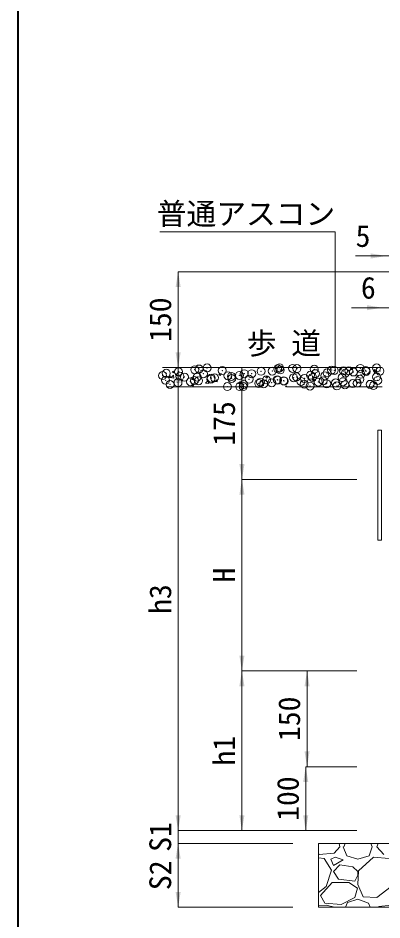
# Model space of a CAD drawing. Units: millimetres at full size. Extents: x 95 to 26200, y 7460 to 13400.
# Drawn here: x 590 to 1160, y 10575 to 11988 of the extents above; entities that cross this region are included whole.
import ezdxf
from ezdxf.enums import TextEntityAlignment as Align

# ---------------------------------------------------------------- set-up
doc = ezdxf.new("R2010")
doc.units = ezdxf.units.MM
doc.header["$LTSCALE"] = 25
doc.header["$PDMODE"] = 32
doc.header["$PDSIZE"] = 12.5
doc.linetypes.add('DASHED', pattern=[7.5, 6, -1.5])
for name, color, linetype, lineweight in [('ハッチング_基礎', 150, 'Continuous', 5), ('プレート', 3, 'Continuous', 9), ('図枠', 7, 'Continuous', 5), ('寸法線', 7, 'Continuous', 13), ('引出線', 4, 'Continuous', 9), ('舗装・基礎', 7, 'Continuous', 20)]:
    doc.layers.add(name, color=color, linetype=linetype, lineweight=lineweight)
doc.layers.add('文字', color=7, linetype='Continuous')
doc.styles.add('ＭＳ ゴシック', font='')
doc.styles.get('ＭＳ ゴシック').set_extended_font_data('MS Gothic')

# ---------------------------------------------------------------- blocks, each defined once
blk = doc.blocks.new('filled_arrow')
at = {"color": 0, "linetype": 'Continuous', "lineweight": -2}
blk.add_solid([(7.5, 1.25), (0, 0), (7.5, -1.25)], dxfattribs=at)

msp = doc.modelspace()

# ---------------------------------------------------------------- linework, layer by layer
at = {"layer": 'ハッチング_基礎'}
for p, q in [((1093.02, 10694.79), (1091.84, 10695.09)), ((1094.03, 10689.71), (1093.02, 10694.79)), ((1100.13, 10689.71), (1102.43, 10695.09)), ((1142.35, 10695.09), (1144.83, 10689.71)), ((1151.94, 10689.71), (1153.96, 10695.09)), ((1061.52, 10677.52), (1060.53, 10678.6)), ((1084.89, 10679.55), (1061.52, 10677.52)), ((1094.03, 10689.71), (1084.89, 10679.55)), ((1099.11, 10689.71), (1105.21, 10675.49)), ((1139.75, 10675.49), (1144.83, 10689.71)), ((1163.12, 10677.52), (1151.94, 10689.71)), ((1069.65, 10671.42), (1060.53, 10672.18)), ((1080.82, 10653.14), (1069.65, 10671.42)), ((1086.92, 10673.46), (1079.81, 10670.41)), ((1079.81, 10670.41), (1083.87, 10660.25)), ((1083.87, 10660.25), (1099.11, 10669.39)), ((1099.11, 10669.39), (1086.92, 10673.46)), ((1105.21, 10675.49), (1122.48, 10670.41)), ((1122.48, 10670.41), (1139.75, 10675.49)), ((1146.86, 10673.46), (1123.5, 10652.12)), ((1171.25, 10671.42), (1146.86, 10673.46)), ((1072.7, 10627.74), (1080.82, 10653.14)), ((1094.03, 10661.26), (1083.87, 10651.1)), ((1083.87, 10651.1), (1092, 10638.91)), ((1114.35, 10658.22), (1094.03, 10661.26)), ((1122.48, 10651.1), (1114.35, 10658.22)), ((1123.5, 10652.12), (1122.48, 10630.78)), ((1122.48, 10645.01), (1122.48, 10651.1)), ((1092, 10638.91), (1117.4, 10635.86)), ((1117.4, 10635.86), (1122.48, 10645.01)), ((1060.53, 10618.33), (1072.7, 10627.74)), ((1063.55, 10613.51), (1081.84, 10633.83)), ((1081.84, 10633.83), (1108.26, 10633.83)), ((1108.26, 10633.83), (1121.46, 10624.69)), ((1121.46, 10624.69), (1117.4, 10610.46)), ((1122.48, 10630.78), (1130.61, 10611.48)), ((1151.94, 10610.46), (1174.3, 10627.74)), ((1070.66, 10601.32), (1063.55, 10613.51)), ((1117.4, 10610.46), (1096.06, 10599.29)), ((1106.22, 10602.34), (1122.48, 10607.42)), ((1122.48, 10607.42), (1138.74, 10601.32)), ((1130.61, 10611.48), (1151.94, 10610.46)), ((1072.7, 10598.27), (1060.53, 10596.99)), ((1096.06, 10599.29), (1070.66, 10601.32)), ((1085.44, 10595.09), (1072.7, 10598.27)), ((1103.12, 10595.09), (1106.22, 10602.34)), ((1138.74, 10601.32), (1141.61, 10595.09)), ((1154.56, 10595.09), (1154.99, 10596.24)), ((1174.3, 10598.27), (1154.99, 10596.24))]:
    msp.add_line(p, q, dxfattribs=at)
at = {"layer": 'プレート'}
for p, q in [((1153.53, 11170.09), (1153.53, 11342.08)), ((1159.53, 11342.08), (1153.53, 11342.08)), ((1159.53, 11170.09), (1159.53, 11342.08)), ((1159.53, 11170.09), (1153.53, 11170.09))]:
    msp.add_line(p, q, dxfattribs=at)
at = {"layer": '図枠', "lineweight": 40}
msp.add_line((589.53, 7659.96), (589.53, 13199.96), dxfattribs=at)
at = {"layer": '寸法線'}
for p, q in [((1118.53, 11614.93), (1219.53, 11614.93)), ((840.53, 11590.09), (840.53, 11440.09)), ((1274.06, 11590.09), (840.53, 11590.09)), ((1112.53, 11533.91), (1214.53, 11533.91)), ((840.53, 11440.09), (840.53, 10715.09)), ((1134.53, 11440.09), (840.53, 11440.09)), ((1134.53, 11440.09), (840.53, 11440.09)), ((940.53, 11440.09), (940.53, 11265.09)), ((1120.53, 11440.09), (940.53, 11440.09)), ((940.53, 11265.09), (940.53, 10965.09)), ((1120.53, 11265.09), (940.53, 11265.09)), ((1120.53, 11265.09), (940.53, 11265.09)), ((1120.53, 10965.09), (940.53, 10965.09)), ((940.53, 10965.09), (940.53, 10715.09)), ((1120.53, 10965.09), (940.53, 10965.09)), ((1042.61, 10815.09), (1042.61, 10965.09)), ((1120.53, 10965.09), (1042.61, 10965.09)), ((1040.53, 10715.09), (1040.53, 10815.09)), ((1120.53, 10815.09), (1040.53, 10815.09)), ((1120.53, 10815.09), (1042.61, 10815.09)), ((840.53, 10763.09), (840.53, 10647.09)), ((1120.53, 10715.09), (840.53, 10715.09)), ((1120.53, 10715.09), (840.53, 10715.09)), ((1120.53, 10715.09), (940.53, 10715.09)), ((1120.53, 10715.09), (1040.53, 10715.09)), ((1020.53, 10695.09), (840.53, 10695.09)), ((840.53, 10695.09), (840.53, 10595.09)), ((1020.53, 10695.09), (840.53, 10695.09)), ((1020.53, 10595.09), (840.53, 10595.09))]:
    msp.add_line(p, q, dxfattribs=at)
at = {"layer": '引出線'}
msp.add_lwpolyline([(1086.8, 11440.16), (1086.8, 11652.89), (811.96, 11652.89)], dxfattribs=at)
at = {"layer": '舗装・基礎', "color": 3}
msp.add_line((1160.53, 11440.09), (815.81, 11440.09), dxfattribs=at)
at = {"layer": '舗装・基礎', "lineweight": 13}
for p, q in [((825.71, 11424.63), (828.16, 11427.55)), ((828.73, 11424.36), (828.14, 11427.54)), ((829.2, 11424.33), (833.16, 11428.46)), ((831.37, 11433.43), (833.9, 11431.73)), ((831.39, 11433.46), (834.94, 11434.83)), ((833.72, 11423.63), (833.16, 11428.46)), ((833.9, 11431.73), (834.93, 11434.8)), ((904.38, 11429.36), (906.91, 11427.66)), ((904.39, 11429.4), (907.95, 11430.76)), ((906.91, 11427.66), (907.94, 11430.73)), ((977.4, 11425.33), (980.96, 11426.69)), ((979.91, 11423.59), (980.94, 11426.66)), ((1022.43, 11440.09), (1022.59, 11439.98)), ((1022.6, 11439.98), (1022.63, 11440.09)), ((1093.07, 11437.61), (1095.6, 11435.91)), ((1093.09, 11437.64), (1096.65, 11439.01)), ((1094.21, 11440.09), (1098.06, 11439.49)), ((1095.6, 11435.91), (1096.63, 11438.98)), ((1098.06, 11439.48), (1097.99, 11440.09)), ((1110.16, 11437.34), (1112.46, 11440.09)), ((1110.16, 11437.34), (1113.2, 11437.07)), ((1113.17, 11437.07), (1112.62, 11440.09)), ((1146.6, 11434.15), (1149.05, 11437.07)), ((1146.6, 11434.15), (1149.63, 11433.89)), ((1147.76, 11431.78), (1151.72, 11435.9)), ((1147.76, 11431.78), (1152.28, 11431.08)), ((1149.61, 11433.88), (1149.02, 11437.07)), ((1152.28, 11431.07), (1151.72, 11435.9)), ((825.71, 11424.63), (828.75, 11424.36)), ((829.2, 11424.34), (833.72, 11423.64)), ((861.7, 11412.98), (864.22, 11411.27)), ((861.71, 11413.01), (865.27, 11414.38)), ((862.15, 11421.44), (864.6, 11424.36)), ((862.15, 11421.44), (865.19, 11421.18)), ((864.22, 11411.27), (865.25, 11414.34)), ((865.16, 11421.17), (864.58, 11424.36)), ((883.42, 11415.92), (887.37, 11420.05)), ((883.42, 11415.93), (887.93, 11415.23)), ((887.93, 11415.22), (887.37, 11420.05)), ((898.59, 11418.26), (901.04, 11421.17)), ((898.59, 11418.25), (901.62, 11417.99)), ((901.6, 11417.98), (901.01, 11421.17)), ((935.02, 11415.07), (937.47, 11417.99)), ((935.02, 11415.07), (938.06, 11414.8)), ((938.04, 11414.8), (937.45, 11417.98)), ((971.46, 11411.88), (973.91, 11414.8)), ((974.47, 11411.61), (973.89, 11414.79)), ((977.38, 11425.3), (979.91, 11423.59)), ((1050.39, 11421.23), (1052.92, 11419.52)), ((1050.41, 11421.26), (1053.96, 11422.62)), ((1052.92, 11419.52), (1053.95, 11422.59)), ((1123.4, 11417.16), (1125.92, 11415.45)), ((1123.41, 11417.19), (1126.97, 11418.56)), ((1125.93, 11415.45), (1126.96, 11418.52)), ((937.69, 11410.09), (938.27, 11410.31)), ((938.2, 11410.09), (938.26, 11410.28)), ((940.1, 11410.09), (941.59, 11411.64)), ((941.77, 11410.09), (941.59, 11411.64)), ((971.46, 11411.88), (974.5, 11411.61)), ((1009.07, 11410.09), (1010.35, 11411.61)), ((1010.6, 11410.09), (1010.32, 11411.61))]:
    msp.add_line(p, q, dxfattribs=at)
at = {"layer": '舗装・基礎', "color": 3, "linetype": 'DASHED', "lineweight": 9}
msp.add_line((1160.53, 11410.09), (815.81, 11410.09), dxfattribs=at)
at = {"layer": '舗装・基礎', "color": 3, "lineweight": 13}
for p, q in [((1690.53, 10695.09), (1060.53, 10695.09)), ((1060.53, 10695.09), (1060.53, 10595.09)), ((1690.53, 10595.09), (1060.53, 10595.09))]:
    msp.add_line(p, q, dxfattribs=at)
at = {"layer": '舗装・基礎'}
for p in [(866.59, 11436.83), (873.27, 11437.9), (885.99, 11439.57), (909.68, 11435.49), (987.99, 11434.72), (996.57, 11437.94), (999.67, 11439.76), (1000.7, 11436.4), (1019.94, 11438.93), (1026.78, 11438.62), (1053.9, 11437.47), (1081.02, 11436.32), (1085.34, 11435.69), (1099.74, 11434.92), (1108.14, 11435.18), (1126.12, 11438.73), (1134.66, 11435.75), (1151.66, 11439.71), (1156.76, 11434.71), (816.14, 11427.64), (821.95, 11431.14), (840.93, 11433.58), (841.19, 11433.67), (843.26, 11426.49), (850.43, 11425.32), (870.38, 11425.35), (880.06, 11430.41), (891.86, 11422.07), (892.36, 11423.73), (897.49, 11424.2), (918.44, 11427.31), (923.95, 11426.29), (924.61, 11423.05), (936.66, 11427.96), (944.1, 11430.56), (951.73, 11421.91), (955.9, 11430.5), (970.48, 11434.37), (978.85, 11420.76), (995.95, 11421.03), (996.46, 11420.44), (1021.61, 11424.29), (1026.09, 11425.52), (1038.66, 11423.12), (1047.99, 11428.09), (1051.38, 11424.79), (1055.71, 11430.61), (1070.62, 11427.32), (1074.08, 11431.67), (1097.51, 11424.54), (1102.7, 11431.55), (1115.42, 11433.22), (1125.5, 11421.82), (1127.14, 11429.62), (1135.26, 11434.03), (1151.59, 11425.4), (820.8, 11420.24), (827.83, 11413.64), (840.31, 11416.67), (859.91, 11417.86), (865.97, 11419.92), (872.63, 11419.53), (917.82, 11410.4), (937.21, 11410.27), (942.54, 11410.46), (943.48, 11413.65), (966.84, 11415.35), (969.87, 11417.46), (974.62, 11414.69), (987.34, 11416.36), (1005.97, 11419.62), (1006.58, 11418.89), (1033.08, 11418.47), (1038.26, 11414.37), (1047.38, 11411.18), (1060.2, 11417.33), (1067.89, 11419.45), (1073.46, 11414.76), (1087.32, 11416.18), (1089.34, 11411.51), (1099.12, 11418.01), (1102.06, 11413.19), (1114.44, 11415.03), (1121.3, 11415.72), (1141.56, 11413.89), (1146.54, 11411.85), (1153.38, 11419.94)]:
    msp.add_point(p, dxfattribs=at)

# ---------------------------------------------------------------- block references
at = {"layer": '寸法線', "xscale": 3.2, "yscale": 3.2}
for p, rotation in [((1166.53, 11614.93), 180), ((840.53, 11590.09), 270), ((1160.53, 11533.91), 180), ((840.53, 11440.09), 90), ((840.53, 11440.09), 270), ((940.53, 11440.09), 270), ((940.53, 11265.09), 90), ((940.53, 11265.09), 270), ((940.53, 10965.09), 90), ((940.53, 10965.09), 270), ((1042.61, 10965.09), 270), ((1042.61, 10815.09), 90), ((1040.53, 10815.09), 270), ((840.53, 10715.09), 90), ((840.53, 10715.09), 90), ((940.53, 10715.09), 90), ((1040.53, 10715.09), 90), ((840.53, 10695.09), 270), ((840.53, 10695.09), 270), ((840.53, 10595.09), 90)]:
    msp.add_blockref('filled_arrow', p, dxfattribs=dict(at, rotation=rotation))
at = {"layer": '引出線', "xscale": 0.133, "yscale": 0.133, "rotation": 90}
msp.add_blockref('filled_arrow', (1086.8, 11440.16), dxfattribs=at)

# ---------------------------------------------------------------- texts
at = {"layer": '寸法線', "style": 'ＭＳ ゴシック'}
for s, p in [('5', (1130.36, 11646.18)), ('6', (1138.69, 11565.16))]:
    msp.add_text(s, height=34.18, dxfattribs=at).set_placement(p, align=Align.MIDDLE_CENTER)
for s, p in [('150', (812.53, 11515.09)), ('175', (912.53, 11352.59)), ('H', (912.53, 11115.09)), ('h3', (812.53, 11077.59)), ('150', (1014.61, 10890.09)), ('h1', (912.53, 10840.09)), ('100', (1012.53, 10765.09)), ('S1', (812.53, 10705.09)), ('S2', (812.53, 10645.09))]:
    msp.add_text(s, height=34.18, rotation=90, dxfattribs=at).set_placement(p, align=Align.MIDDLE_CENTER)
at = {"layer": '引出線', "style": 'ＭＳ ゴシック'}
msp.add_text('普通アスコン', height=34.18, dxfattribs=at).set_placement((1086.8, 11698.1), align=Align.TOP_RIGHT)
at = {"layer": '文字', "style": 'ＭＳ ゴシック'}
msp.add_text('歩 道', height=34.18, dxfattribs=at).set_placement((1006.29, 11478.17), align=Align.MIDDLE_CENTER)

doc.saveas('drawing.dxf')
